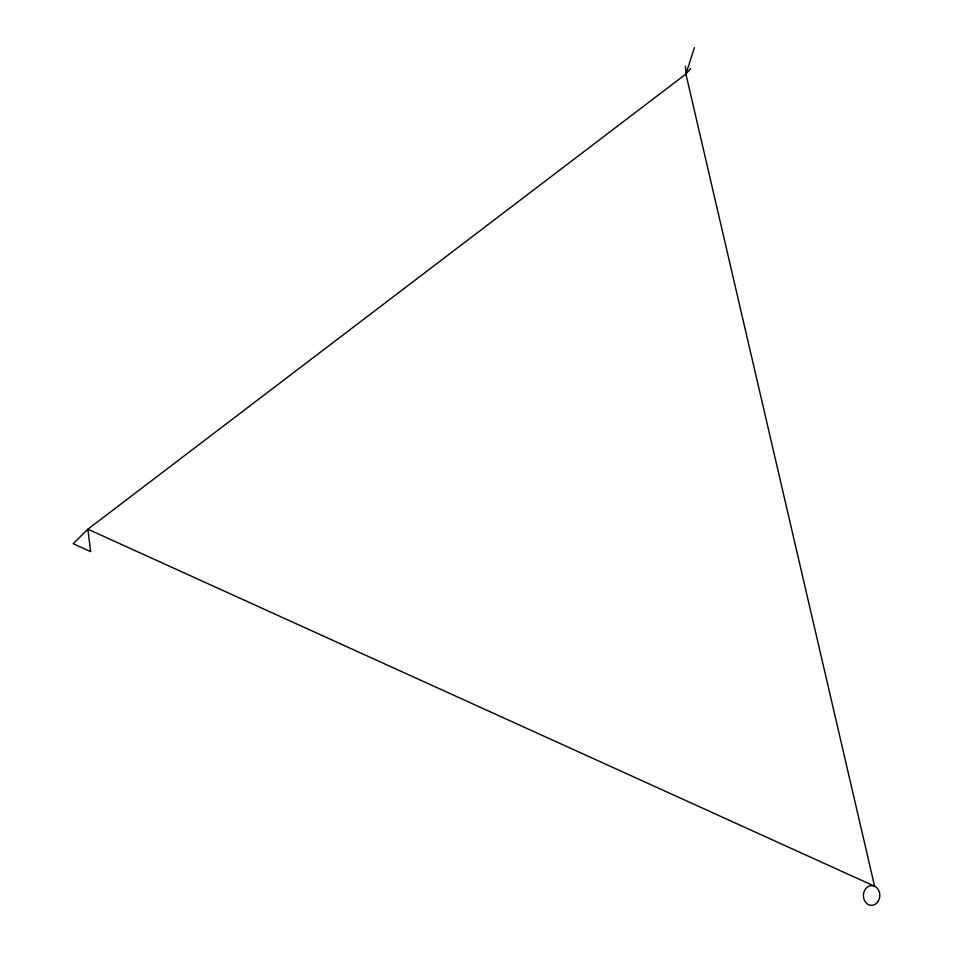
<?xml version="1.0" encoding="UTF-8"?>
<svg xmlns="http://www.w3.org/2000/svg" width="953" height="953" viewBox="0 0 953 953"><rect width="100%" height="100%" fill="white"/><g stroke="black" fill="none" stroke-linecap="round" stroke-linejoin="round"><path stroke-width="1.43" d="M690.663 68.64L685.91 74.048L87.879 529.189L90.654 551.644L73.167 543.71L87.879 529.189L874.604 886.242L685.91 74.048L694.439 47.65M685.421 66.257L685.91 74.048M878.356 901.026A9.875 8.208 -88 0 0 872.329 885.635A9.875 8.208 -88 0 0 864.18 899.775A9.875 8.208 -88 0 0 878.356 901.026"/></g></svg>
